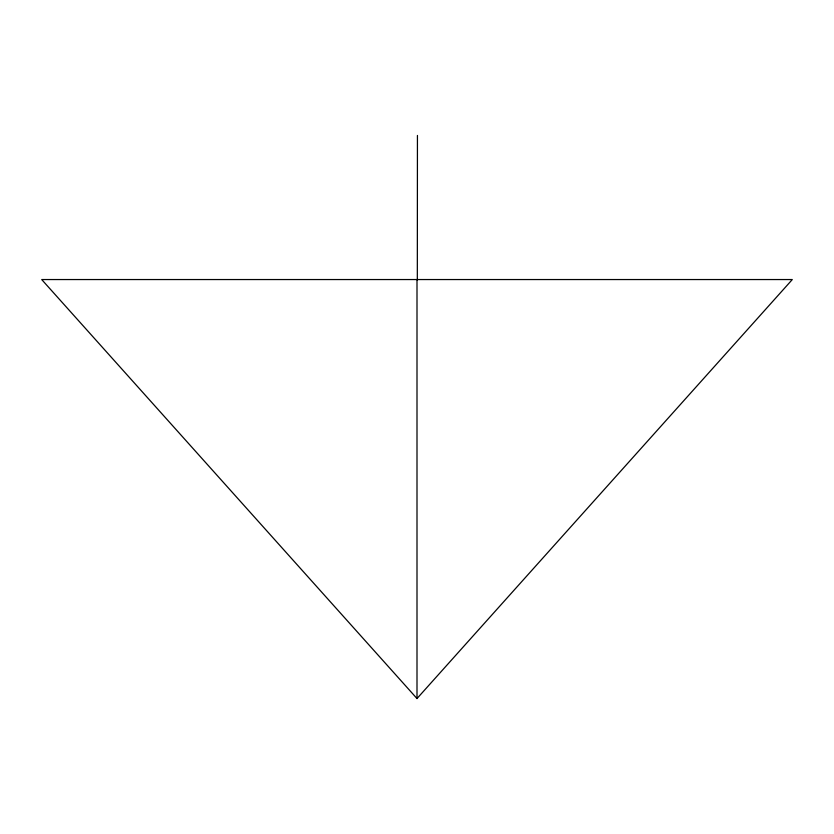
<?xml version="1.0" encoding="UTF-8"?>
<svg xmlns="http://www.w3.org/2000/svg" width="834" height="834" viewBox="0 0 834 834"><rect width="100%" height="100%" fill="white"/><g stroke="black" fill="none" stroke-linecap="round" stroke-linejoin="round"><path stroke-width="1.25" d="M417.323 279.807L417.438 135.452M417 698.548L792.3 279.546L41.7 279.546L417 698.548L417 279.546"/></g></svg>
